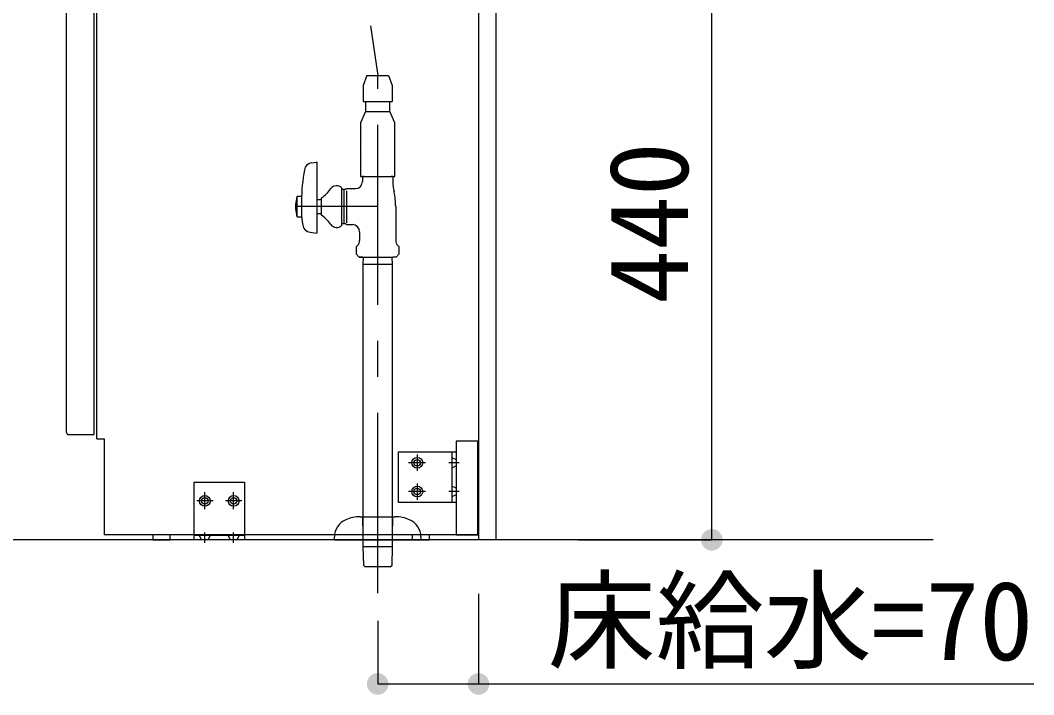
# Model space of a CAD drawing. Units: millimetres on the paper. Extents: x -205 to 195, y -144 to 136.
# Drawn here: x 149.71 to 177.85, y -115.43 to -96.71 of the extents above; entities that cross this region are included whole.
import ezdxf
from ezdxf.enums import TextEntityAlignment as Align

# ---------------------------------------------------------------- set-up
doc = ezdxf.new("R2010")
doc.units = ezdxf.units.MM
doc.linetypes.add('CHAIN1', pattern=[8, 5, -1, 1, -1])
doc.linetypes.add('DASHED2', pattern=[3, 2, -1])
for name, color, linetype in [('0-0_①\u3000中', 7, 'Continuous'), ('0-1_①\u3000細', 4, 'Continuous'), ('0-2_①\u3000太', 6, 'Continuous')]:
    doc.layers.add(name, color=color, linetype=linetype)
doc.styles.add('ＭＳ ゴシック', font='')
doc.styles.get('ＭＳ ゴシック').set_extended_font_data('MS Gothic')

msp = doc.modelspace()

# ---------------------------------------------------------------- hatches: boundary and pattern name
at = {"layer": '0-2_①\u3000太'}
for points in [[(169.214, -111.129, 1), (168.614, -111.129, 1)], [(159.933, -115.129, 1), (159.333, -115.129, 1)], [(162.733, -115.129, 1), (162.133, -115.129, 1)]]:
    msp.add_hatch(color=212, dxfattribs=at).paths.add_polyline_path(points)

# ---------------------------------------------------------------- linework, layer by layer
at = {"layer": '0-0_①\u3000中'}
for p, q in [((151.833, -108.329), (151.833, -79.889)), ((150.993, -108.149), (150.993, -81.862)), ((151.753, -84.666), (151.753, -108.209)), ((151.053, -108.209), (151.753, -108.209)), ((162.413, -110.989), (162.413, -108.389)), ((161.813, -110.989), (162.413, -110.989))]:
    msp.add_line(p, q, dxfattribs=at)
for points in [[(151.833, -79.889), (162.433, -79.889), (162.433, -110.989), (152.033, -110.989)], [(151.833, -108.329), (152.033, -108.329), (152.033, -110.989)], [(162.413, -108.389), (161.813, -108.389), (161.813, -110.989)]]:
    msp.add_lwpolyline(points, dxfattribs=at)
for points in [[(153.393, -110.989), (153.393, -111.129), (153.873, -111.129), (153.873, -110.989)], [(160.593, -110.989), (160.593, -111.129), (161.073, -111.129), (161.073, -110.989)]]:
    msp.add_lwpolyline(points, close=True, dxfattribs=at)
msp.add_arc((151.053, -108.149), 0.06, 180, 270, dxfattribs=at)
at = {"layer": '0-1_①\u3000細'}
for p, q in [((162.433, -43.031), (162.433, -111.129)), ((162.913, -43.031), (162.913, -111.129)), ((160.213, -108.689), (161.813, -108.689)), ((160.213, -110.089), (160.213, -108.689)), ((161.693, -108.689), (161.693, -110.089)), ((161.813, -108.689), (161.813, -110.089)), ((154.533, -111.129), (154.533, -109.529)), ((154.533, -109.529), (155.933, -109.529)), ((155.933, -109.529), (155.933, -111.129)), ((161.813, -110.089), (160.213, -110.089)), ((175.065, -111.129), (54.849, -111.129)), ((155.933, -111.009), (154.533, -111.009)), ((155.933, -111.129), (154.533, -111.129))]:
    msp.add_line(p, q, dxfattribs=at)
at = {"layer": '0-1_①\u3000細', "linetype": 'CHAIN1'}
for p, q in [((160.733, -108.763), (160.733, -109.216)), ((160.96, -108.989), (160.491, -108.989)), ((161.893, -108.989), (161.613, -108.989)), ((160.733, -109.563), (160.733, -110.016)), ((155.06, -110.049), (154.607, -110.049)), ((154.833, -110.276), (154.833, -109.806)), ((155.86, -110.049), (155.407, -110.049)), ((155.633, -110.276), (155.633, -109.806)), ((160.96, -109.789), (160.491, -109.789)), ((161.893, -109.789), (161.613, -109.789)), ((154.833, -111.209), (154.833, -110.929)), ((155.633, -111.209), (155.633, -110.929))]:
    msp.add_line(p, q, dxfattribs=at)
at = {"layer": '0-1_①\u3000細', "linetype": 'DASHED2'}
for p, q in [((161.693, -108.839), (161.813, -108.899)), ((161.813, -109.079), (161.693, -109.139)), ((161.813, -109.699), (161.693, -109.639)), ((161.813, -109.879), (161.693, -109.939)), ((154.743, -111.129), (154.683, -111.009)), ((154.923, -111.129), (154.983, -111.009)), ((155.543, -111.129), (155.484, -111.009)), ((155.783, -111.009), (155.723, -111.129))]:
    msp.add_line(p, q, dxfattribs=at)
at = {"layer": '0-1_①\u3000細'}
for centre, radius in [((160.733, -108.989), 0.15), ((160.733, -108.989), 0.09), ((160.733, -109.789), 0.15), ((160.733, -109.789), 0.09), ((154.833, -110.049), 0.15), ((154.833, -110.049), 0.09), ((155.633, -110.049), 0.15), ((155.633, -110.049), 0.09)]:
    msp.add_circle(centre, radius, dxfattribs=at)
at = {"layer": '0-2_①\u3000太', "linetype": 'CHAIN1'}
for p, q in [((157.133, -81.029), (159.633, -98.241)), ((159.633, -112.606), (159.633, -98.241)), ((159.633, -101.879), (157.353, -101.879))]:
    msp.add_line(p, q, dxfattribs=at)
at = {"layer": '0-2_①\u3000太'}
for p, q in [((168.914, -111.129), (168.914, -93.529)), ((159.333, -98.241), (159.233, -98.518)), ((159.333, -98.241), (159.633, -98.241)), ((159.633, -98.241), (159.933, -98.241)), ((159.233, -98.518), (159.233, -98.938)), ((159.233, -98.938), (159.233, -98.961)), ((159.233, -98.961), (160.033, -98.961)), ((159.293, -98.961), (159.293, -99.139)), ((159.973, -99.174), (159.973, -98.961)), ((160.033, -98.938), (160.033, -98.961)), ((159.293, -99.239), (159.153, -99.551)), ((159.293, -99.139), (159.293, -99.174)), ((159.293, -99.174), (159.293, -99.239)), ((159.293, -99.239), (159.973, -99.239)), ((159.973, -99.239), (159.973, -99.174)), ((160.113, -99.551), (159.973, -99.239)), ((159.153, -99.551), (159.153, -100.231)), ((160.113, -100.231), (160.113, -99.551)), ((159.153, -100.231), (159.161, -100.239)), ((159.161, -100.239), (159.153, -100.247)), ((159.153, -100.247), (159.153, -101.039)), ((160.105, -100.239), (160.113, -100.231)), ((160.113, -100.247), (160.105, -100.239)), ((157.802, -100.66), (157.931, -100.642)), ((157.953, -102.596), (157.953, -100.662)), ((159.153, -101.039), (160.113, -101.039)), ((159.26, -101.039), (160.007, -101.039)), ((160.053, -101.039), (160.007, -101.039)), ((160.053, -101.039), (160.053, -101.12)), ((159.213, -101.12), (159.213, -101.179)), ((160.053, -101.12), (160.053, -101.179)), ((157.393, -101.599), (157.383, -101.639)), ((157.513, -101.599), (157.393, -101.599)), ((157.513, -101.599), (157.513, -102.159)), ((158.633, -101.356), (158.633, -102.402)), ((158.633, -101.399), (158.693, -101.399)), ((158.693, -101.399), (158.693, -101.432)), ((158.693, -101.399), (158.75, -101.399)), ((158.693, -101.432), (158.693, -102.327)), ((158.75, -101.399), (158.77, -101.379)), ((158.77, -101.379), (159.013, -101.379)), ((158.77, -101.439), (158.77, -102.325)), ((157.513, -101.719), (157.513, -102.039)), ((158.073, -101.689), (157.953, -101.689)), ((158.073, -102.119), (158.073, -101.639)), ((160.133, -101.879), (160.133, -102.816)), ((157.393, -102.159), (157.513, -102.159)), ((157.953, -102.069), (158.073, -102.069)), ((158.75, -102.359), (158.693, -102.359)), ((158.75, -102.359), (158.77, -102.379)), ((158.77, -102.379), (158.933, -102.379)), ((157.755, -102.591), (157.931, -102.616)), ((159.133, -102.579), (159.133, -102.816)), ((159.033, -102.999), (159.075, -102.957)), ((159.033, -102.999), (159.033, -103.189)), ((160.192, -102.957), (160.234, -102.999)), ((160.234, -103.189), (160.234, -102.999)), ((160.234, -103.189), (160.234, -102.999)), ((159.033, -103.189), (159.123, -103.279)), ((159.123, -103.279), (159.214, -103.279)), ((159.214, -103.279), (159.123, -103.279)), ((159.214, -103.279), (160.052, -103.279)), ((159.228, -103.279), (159.224, -103.479)), ((160.043, -103.479), (160.039, -103.279)), ((160.143, -103.279), (160.052, -103.279)), ((160.143, -103.279), (160.234, -103.189)), ((159.224, -103.479), (160.043, -103.479)), ((160.045, -103.564), (160.043, -103.479)), ((160.045, -111.129), (160.045, -103.564)), ((159.145, -110.489), (160.122, -110.489)), ((159.221, -110.739), (159.221, -110.489)), ((160.045, -110.489), (160.045, -110.739)), ((158.433, -111.129), (158.433, -111.049)), ((158.433, -111.129), (160.833, -111.129)), ((159.221, -111.129), (159.221, -111.235)), ((160.045, -111.235), (160.045, -111.129)), ((160.833, -111.049), (160.833, -111.129)), ((165.213, -111.129), (168.914, -111.129)), ((159.221, -111.235), (159.224, -111.319)), ((160.043, -111.319), (159.224, -111.319)), ((160.032, -111.833), (160.043, -111.319)), ((160.043, -111.319), (160.045, -111.235)), ((159.284, -111.879), (159.284, -111.879)), ((159.293, -111.879), (159.284, -111.879)), ((159.973, -111.879), (159.293, -111.879)), ((159.983, -111.879), (159.973, -111.879)), ((159.983, -111.879), (160.032, -111.833)), ((159.983, -111.879), (159.983, -111.879)), ((162.433, -112.629), (162.433, -115.129)), ((159.633, -113.379), (159.633, -115.129)), ((159.633, -115.129), (177.854, -115.129))]:
    msp.add_line(p, q, dxfattribs=at)
for points in [[(159.933, -98.241), (160.033, -98.518), (160.033, -98.938)], [(160.113, -101.039), (160.113, -100.759), (160.113, -100.247)], [(159.26, -101.039), (159.213, -101.039), (159.213, -101.12)], [(157.383, -102.119), (157.393, -102.159), (157.393, -101.599)], [(158.693, -102.327), (158.693, -102.359), (158.633, -102.359)], [(159.224, -103.479), (159.221, -103.564), (159.221, -111.129)], [(159.224, -111.319), (159.235, -111.833), (159.284, -111.879)]]:
    msp.add_lwpolyline(points, dxfattribs=at)
for centre, radius, start, end in [((157.835, -100.898), 0.24, 98, 170.1971), ((157.933, -100.662), 0.02, 0, 98), ((163.513, -101.879), 6.002, 170.1971, 178.4725), ((158.493, -101.499), 0.2, 45.573, 143.1301), ((159.013, -101.179), 0.2, 270, 0), ((161.356, -101.179), 1.302, 180, 193.0396), ((157.537, -100.843), 0.96, 303.9592, 326.0408), ((158.333, -101.879), 1.8, 0, 13.0396), ((158.353, -101.879), 1, 166.7029, 180), ((158.353, -101.879), 1, 180, 193.2971), ((158.353, -101.879), 1, 166.1135, 166.7029), ((158.353, -101.879), 1, 193.2971, 193.8865), ((160.51, -101.894), 3, 182.7786, 189.5915), ((157.537, -102.915), 0.96, 33.9592, 56.0408), ((157.788, -102.354), 0.24, 189.5915, 261.9959), ((158.493, -102.259), 0.2, 216.8699, 314.427), ((158.933, -102.579), 0.2, 0, 90), ((157.933, -102.596), 0.02, 261.9959, 0), ((158.933, -102.816), 0.2, 315, 0), ((160.333, -102.816), 0.2, 180, 225), ((158.953, -111.049), 0.52, 113.5565, 180), ((159.145, -111.489), 1, 90, 113.5565), ((160.122, -111.489), 1, 66.4435, 90), ((160.313, -111.049), 0.52, 0, 66.4435)]:
    msp.add_arc(centre, radius, start, end, dxfattribs=at)

# ---------------------------------------------------------------- texts
at = {"layer": '0-2_①\u3000太', "style": 'ＭＳ ゴシック'}
msp.add_text('440', height=2.199, rotation=90, dxfattribs=at).set_placement((168.914, -104.579), align=Align.BOTTOM_LEFT)
msp.add_text('床給水=70', height=2.199, dxfattribs=at).set_placement((164.354, -115.129), align=Align.BOTTOM_LEFT)

doc.saveas('drawing.dxf')
